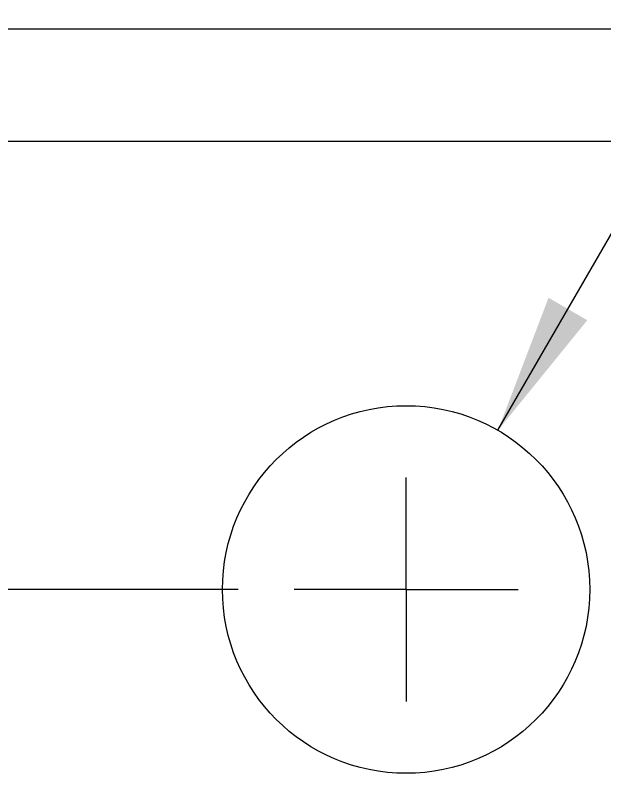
# Model space of a CAD drawing. Header units: inches. Extents: x 0.1 to 10.9, y 0 to 8.5.
# Drawn here: x 1.488 to 2.013, y 2.447 to 3.144 of the extents above; entities that cross this region are included whole.
import ezdxf

# ---------------------------------------------------------------- set-up
doc = ezdxf.new("R2010")
doc.units = ezdxf.units.IN
doc.header["$MEASUREMENT"] = 0
doc.styles.add('SLDTEXTSTYLE0', font='TXT', dxfattribs={"width": 0.75})
doc.dimstyles.new('SLDDIMSTYLE0', dxfattribs={"dimtxt": 0.083333, "dimasz": 0.125, "dimexe": 0, "dimexo": 0.0625, "dimgap": 0.020833, "dimtad": 0, "dimtih": 1, "dimtoh": 1, "dimlfac": 0.5, "dimrnd": 1e-09, "dimzin": 0, "dimdsep": 46, "dimtxsty": 'SLDTEXTSTYLE0', "dimsah": 1, "dimcen": 0.09, "dimadec": 0, "dimazin": 0, "dimtfac": 1, "dimtmove": 0, "dimatfit": 0, "dimfxl": 1, "dimfrac": 2, "dimtolj": 1, "dimtzin": 12, "dimarcsym": 0})
doc.dimstyles.new('SLDDIMSTYLE4', dxfattribs={"dimtxt": 0.083333, "dimasz": 0.125, "dimexe": 0, "dimexo": 0.0625, "dimgap": 0.020833, "dimtad": 0, "dimtih": 1, "dimtoh": 1, "dimlfac": 0.5, "dimrnd": 1e-09, "dimzin": 12, "dimdsep": 46, "dimtxsty": 'SLDTEXTSTYLE0', "dimsah": 1, "dimcen": 0, "dimadec": 0, "dimazin": 3, "dimtfac": 1, "dimtofl": 0, "dimtmove": 0, "dimatfit": 3, "dimfxl": 1, "dimfrac": 2, "dimtolj": 1, "dimtzin": 12, "dimarcsym": 0})

# ---------------------------------------------------------------- blocks, each defined once
blk = doc.blocks.new('_D_5')
at = {"color": 8, "linetype": 'Continuous', "lineweight": 18}
for p, q in [((1.91923, 2.77374), (2.39982, 3.60615)), ((2.39982, 3.60615), (2.54982, 3.60615))]:
    blk.add_line(p, q, dxfattribs=at)
blk.add_solid([(1.91923, 2.77374), (1.99905, 2.87199), (1.96441, 2.89199)], dxfattribs=at)
at = {"color": 8, "linetype": 'Continuous', "lineweight": 18, "attachment_point": 1, "style": 'SLDTEXTSTYLE0'}
for s, insert, char_height in [('8-32 MOUNTING HOLE', (2.58107, 3.64732), 0.0833333), ('0.18in [4.6mm] DEEP', (2.58107, 3.51491), 0.0833333), ('ON CENTER', (2.58107, 3.38251), 0.083333)]:
    blk.add_mtext(s, dxfattribs=dict(at, insert=insert, char_height=char_height))
blk = doc.blocks.new('_D_6')
at = {"color": 8, "linetype": 'Continuous', "lineweight": 18}
for p, q in [((0.57094, 2.63171), (0.57094, 2.88171)), ((1.68723, 2.63171), (0.50094, 2.63171)), ((0.38984, 2.43171), (0.3645, 2.43171)), ((0.3645, 2.43171), (0.3645, 2.2993)), ((0.75204, 2.43171), (0.77738, 2.43171)), ((0.77738, 2.43171), (0.77738, 2.2993)), ((0.3645, 2.2993), (0.38984, 2.2993)), ((0.77738, 2.2993), (0.75204, 2.2993)), ((0.91723, 2.23171), (0.50094, 2.23171)), ((0.57094, 2.23171), (0.57094, 1.98171)), ((1.07223, 2.23171), (1.01723, 2.23171))]:
    blk.add_line(p, q, dxfattribs=at)
for points in [[(0.57094, 2.63171), (0.59094, 2.75671), (0.55094, 2.75671)], [(0.57094, 2.23171), (0.55094, 2.10671), (0.59094, 2.10671)]]:
    blk.add_solid(points, dxfattribs=at)
at = {"color": 8, "linetype": 'Continuous', "lineweight": 18, "char_height": 0.083333, "attachment_point": 1, "style": 'SLDTEXTSTYLE0'}
for s, insert in [('0.20in', (0.41824, 2.55603)), ('5.1mm', (0.38984, 2.40672))]:
    blk.add_mtext(s, dxfattribs=dict(at, insert=insert))
blk = doc.blocks.new('SW_CENTERMARKSYMBOL_1')
at = {"color": 0, "linetype": 'Continuous', "lineweight": 0}
for q in [(0, 0.1), (-0.1, 0), (0, -0.1), (0.1, 0)]:
    blk.add_line((0, 0), q, dxfattribs=at)

msp = doc.modelspace()

# ---------------------------------------------------------------- linework, layer by layer
at = {"color": 7, "linetype": 'Continuous', "lineweight": 18}
for p, q in [((2.44759, 3.13171), (1.22686, 3.13171)), ((1.6649, 3.13173), (1.6649, 3.13171)), ((1.66727, 3.13171), (1.66727, 3.13173)), ((1.72786, 3.13171), (1.72786, 3.13173)), ((1.74821, 3.13171), (1.74821, 3.13173)), ((1.84091, 3.13171), (1.84091, 3.13173)), ((1.84092, 3.13171), (1.84092, 3.13173)), ((1.92862, 3.13173), (1.92862, 3.13171)), ((1.97084, 3.13171), (1.97084, 3.13173)), ((1.43723, 3.03171), (2.23723, 3.03171))]:
    msp.add_line(p, q, dxfattribs=at)
msp.add_circle((1.83723, 2.63171), 0.164, dxfattribs=at)

# ---------------------------------------------------------------- block references
at = {"color": 7, "linetype": 'Continuous', "lineweight": 0}
msp.add_blockref('SW_CENTERMARKSYMBOL_1', (1.83723, 2.63171), dxfattribs=at)

# ---------------------------------------------------------------- dimensions: what is measured, and where the dimension line sits
at = {"color": 8, "linetype": 'Continuous', "lineweight": 18}
dim = msp.add_diameter_dim_2p(p1=(1.75523, 2.48968), p2=(1.91923, 2.77374), text='8-32 MOUNTING HOLE\\P0.18in [4.6mm] DEEP\\PON CENTER', dimstyle='SLDDIMSTYLE4', override={"dimpost": '<>'}, dxfattribs=at)
dim.commit()
dim.dimension.update_dxf_attribs({"geometry": '_D_5', "text_midpoint": (3.16703, 3.60615), "dimtype": 163})
dim = msp.add_linear_dim(base=(0.57094, 2.23171), p1=(1.73723, 2.63171), p2=(1.12223, 2.23171), angle=90, dimstyle='SLDDIMSTYLE0', dxfattribs=at)
dim.commit()
dim.dimension.update_dxf_attribs({"geometry": '_D_6', "text_midpoint": (0.57094, 2.43171), "dimtype": 160})

doc.saveas('drawing.dxf')
